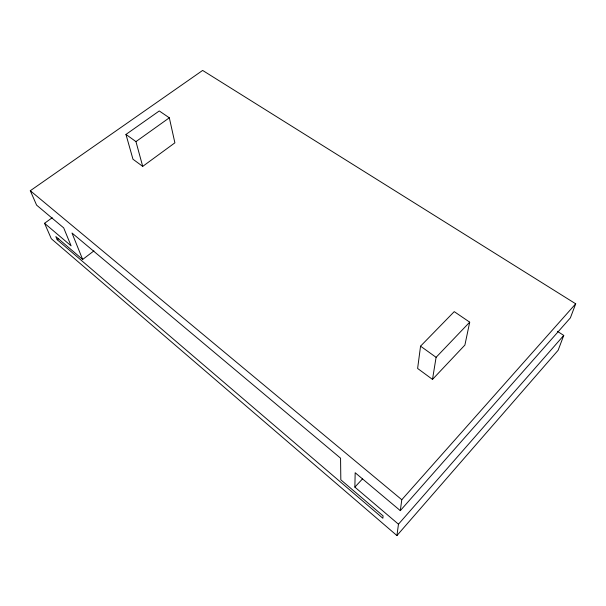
<?xml version="1.0" encoding="UTF-8"?>
<svg xmlns="http://www.w3.org/2000/svg" width="606" height="606" viewBox="0 0 606 606"><rect width="100%" height="100%" fill="white"/><g stroke="black" fill="none" stroke-linecap="round" stroke-linejoin="round"><path stroke-width="0.91" d="M44.549 223.281L51.313 238.734L396.93 535.568L398.468 524.198L354.866 487.126L355.169 472.725L400.308 510.638L570.39 317.855L575.7 303.803L202.639 70.432L30.3 190.731L36.602 205.131L63.691 227.879L71.107 245.862L44.549 223.281L52.207 217.736M420.556 346.162L417.617 368.463L432.502 379.401L464.9 345.056L469.703 322.165L454.235 311.635L420.556 346.162L436.093 357.328L432.502 379.401M400.308 510.638L401.786 499.723L575.7 303.803M557.437 331.33L563.747 335.429L558.134 350.283L396.93 535.568M398.468 524.198L563.747 335.429M354.866 487.126L362.57 478.816M436.093 357.328L469.703 322.165M82.658 259.466L71.978 232.992L340.564 458.174L340.822 479.816L383.083 515.888L382.863 518.251L57.199 239.726L55.85 236.59L82.658 259.466L93.93 250.884M57.199 239.726L58.714 238.597M142.713 166.385L174.892 142.827L169.324 117.806L159.264 110.959L125.957 134.426L132.972 159.226L142.713 166.385L135.956 141.615L125.957 134.426M135.956 141.615L169.324 117.806M30.3 190.731L401.786 499.723"/></g></svg>
